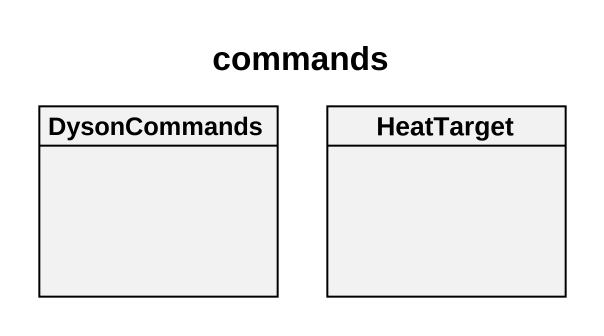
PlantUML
@startuml
title commands
hide circle
hide empty members
class DysonCommands
class HeatTarget
@enduml
